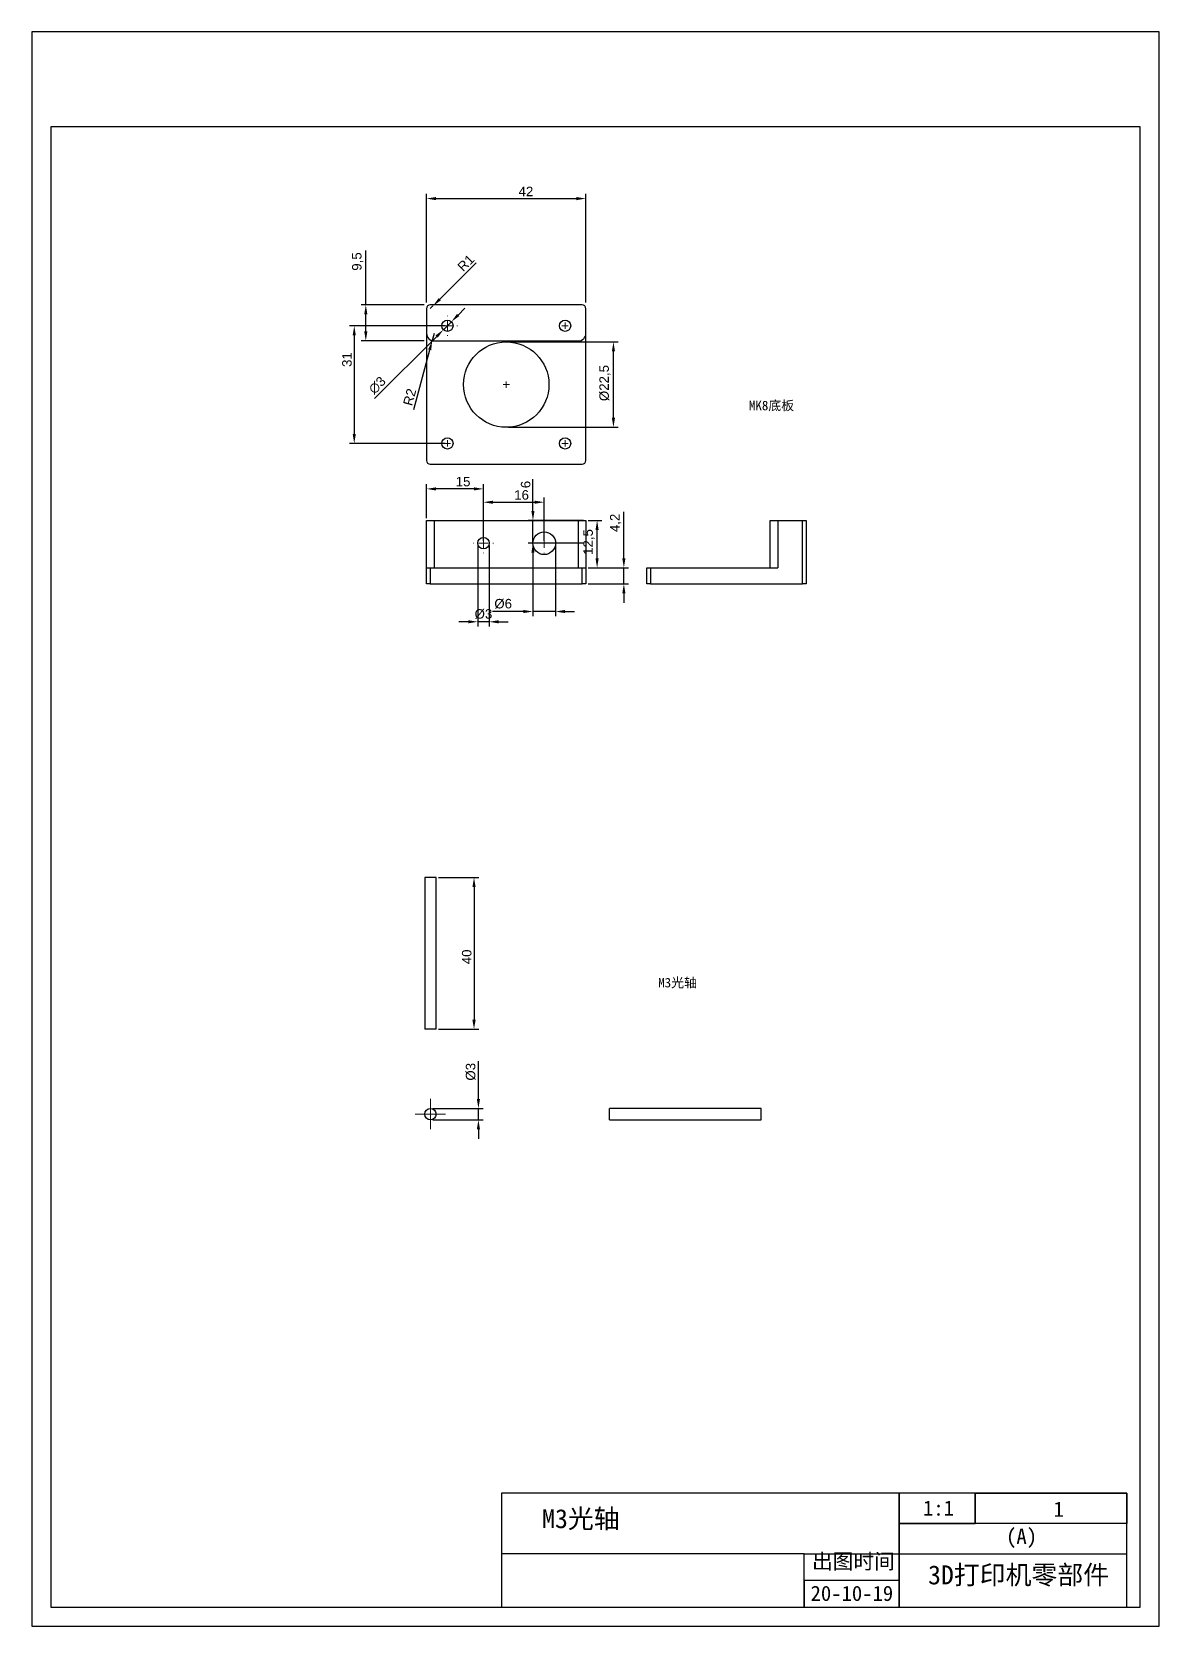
# Model space of a CAD drawing. Header units: millimetres. Extents: x -9 to 2385, y -1365 to 512.
# Drawn here: x 2087.6 to 2384.6, y 83.3 to 503.3 of the extents above; entities that cross this region are included whole.
import ezdxf

# ---------------------------------------------------------------- set-up
doc = ezdxf.new("R2010")
doc.units = ezdxf.units.MM
doc.styles.get("Standard").update_dxf_attribs({"font": 'arial.ttf'})
doc.dimstyles.new('ISO-25', dxfattribs={"dimtxt": 2.5, "dimasz": 2.5, "dimexe": 1.25, "dimexo": 0.625, "dimtad": 1, "dimtxsty": 'Standard', "dimcen": 2.5, "dimclrd": 1, "dimclre": 1, "dimclrt": 1, "dimadec": 0, "dimazin": 0, "dimtfac": 1, "dimtmove": 0, "dimatfit": 3, "dimfxl": 1, "dimtfillclr": 1, "dimarcsym": 0})

# ---------------------------------------------------------------- blocks, each defined once
blk = doc.blocks.new('*D187')
at = {"color": 1, "linetype": 'Continuous', "lineweight": -2, "transparency": 16777216}
for p, q in [((2243.6, 364.58), (2243.6, 376.87)), ((2234.23, 362.08), (2244.85, 362.08)), ((2243.6, 357.88), (2243.6, 362.08)), ((2234.23, 357.88), (2244.85, 357.88)), ((2243.6, 355.38), (2243.6, 352.88))]:
    blk.add_line(p, q, dxfattribs=at)
at = {"color": 1, "linetype": 'Continuous', "transparency": 16777216}
for points in [[(2243.19, 364.58), (2244.02, 364.58), (2243.6, 362.08)], [(2243.19, 355.38), (2244.02, 355.38), (2243.6, 357.88)]]:
    blk.add_solid(points, dxfattribs=at)
at = {"layer": 'Defpoints', "color": 0, "linetype": 'Continuous', "transparency": 16777216}
for p in [(2233.6, 362.08), (2243.6, 362.08), (2233.6, 357.88)]:
    blk.add_point(p, dxfattribs=at)
at = {"color": 1, "linetype": 'Continuous', "lineweight": 18, "transparency": 16777216, "insert": (2239.97, 373.93), "char_height": 2.5, "attachment_point": 2, "rotation": 90}
blk.add_mtext('4,2', dxfattribs=at)
blk = doc.blocks.new('*D188')
at = {"color": 1, "linetype": 'Continuous', "lineweight": -2, "transparency": 16777216}
for p, q in [((2234.23, 374.58), (2237.8, 374.58)), ((2236.55, 364.58), (2236.55, 372.08)), ((2234.23, 362.08), (2237.8, 362.08))]:
    blk.add_line(p, q, dxfattribs=at)
at = {"color": 1, "linetype": 'Continuous', "transparency": 16777216}
for points in [[(2236.13, 372.08), (2236.96, 372.08), (2236.55, 374.58)], [(2236.13, 364.58), (2236.96, 364.58), (2236.55, 362.08)]]:
    blk.add_solid(points, dxfattribs=at)
at = {"layer": 'Defpoints', "color": 0, "linetype": 'Continuous', "transparency": 16777216}
for p in [(2233.6, 374.58), (2236.55, 374.58), (2233.6, 362.08)]:
    blk.add_point(p, dxfattribs=at)
at = {"color": 1, "linetype": 'Continuous', "lineweight": 18, "transparency": 16777216, "insert": (2232.92, 368.9), "char_height": 2.5, "attachment_point": 2, "rotation": 90}
blk.add_mtext('12,5', dxfattribs=at)
blk = doc.blocks.new('*D189')
at = {"color": 1, "linetype": 'Continuous', "lineweight": -2, "transparency": 16777216}
for p, q in [((2219.65, 377.08), (2219.65, 385.49)), ((2232.98, 374.58), (2218.4, 374.58)), ((2219.65, 368.58), (2219.65, 374.58)), ((2232.98, 368.58), (2218.4, 368.58)), ((2219.65, 366.08), (2219.65, 363.58))]:
    blk.add_line(p, q, dxfattribs=at)
at = {"color": 1, "linetype": 'Continuous', "transparency": 16777216}
for points in [[(2219.23, 377.08), (2220.06, 377.08), (2219.65, 374.58)], [(2219.23, 366.08), (2220.06, 366.08), (2219.65, 368.58)]]:
    blk.add_solid(points, dxfattribs=at)
at = {"layer": 'Defpoints', "color": 0, "linetype": 'Continuous', "transparency": 16777216}
for p in [(2219.65, 374.58), (2233.6, 374.58), (2233.6, 368.58)]:
    blk.add_point(p, dxfattribs=at)
at = {"color": 1, "linetype": 'Continuous', "lineweight": 18, "transparency": 16777216, "insert": (2216.47, 384.04), "char_height": 2.5, "attachment_point": 2, "rotation": 90}
blk.add_mtext('6', dxfattribs=at)
blk = doc.blocks.new('*D190')
at = {"color": 1, "linetype": 'Continuous', "lineweight": -2, "transparency": 16777216}
for p, q in [((2219.6, 367.95), (2219.6, 349.33)), ((2225.6, 367.95), (2225.6, 349.33)), ((2217.1, 350.58), (2209, 350.58)), ((2225.6, 350.58), (2219.6, 350.58)), ((2228.1, 350.58), (2230.6, 350.58))]:
    blk.add_line(p, q, dxfattribs=at)
at = {"color": 1, "linetype": 'Continuous', "transparency": 16777216}
for points in [[(2217.1, 351), (2217.1, 350.17), (2219.6, 350.58)], [(2228.1, 351), (2228.1, 350.17), (2225.6, 350.58)]]:
    blk.add_solid(points, dxfattribs=at)
at = {"layer": 'Defpoints', "color": 0, "linetype": 'Continuous', "transparency": 16777216}
for p in [(2219.6, 368.58), (2225.6, 368.58), (2219.6, 350.58)]:
    blk.add_point(p, dxfattribs=at)
at = {"color": 1, "linetype": 'Continuous', "lineweight": 18, "transparency": 16777216, "insert": (2211.8, 353.9), "char_height": 2.5, "attachment_point": 2}
blk.add_mtext('%%c6', dxfattribs=at)
blk = doc.blocks.new('*D191')
at = {"color": 1, "linetype": 'Continuous', "lineweight": -2, "transparency": 16777216}
for p, q in [((2205.1, 367.95), (2205.1, 346.63)), ((2208.1, 367.95), (2208.1, 346.63)), ((2202.6, 347.88), (2200.1, 347.88)), ((2208.1, 347.88), (2205.1, 347.88)), ((2210.6, 347.88), (2213.1, 347.88))]:
    blk.add_line(p, q, dxfattribs=at)
at = {"color": 1, "linetype": 'Continuous', "transparency": 16777216}
for points in [[(2202.6, 348.29), (2202.6, 347.46), (2205.1, 347.88)], [(2210.6, 348.29), (2210.6, 347.46), (2208.1, 347.88)]]:
    blk.add_solid(points, dxfattribs=at)
at = {"layer": 'Defpoints', "color": 0, "linetype": 'Continuous', "transparency": 16777216}
for p in [(2205.1, 368.58), (2208.1, 368.58), (2205.1, 347.88)]:
    blk.add_point(p, dxfattribs=at)
at = {"color": 1, "linetype": 'Continuous', "lineweight": 18, "transparency": 16777216, "insert": (2206.6, 351.2), "char_height": 2.5, "attachment_point": 2}
blk.add_mtext('%%c3', dxfattribs=at)
blk = doc.blocks.new('*D192')
at = {"color": 1, "linetype": 'Continuous', "lineweight": -2, "transparency": 16777216}
for p, q in [((2191.6, 375.2), (2191.6, 384.14)), ((2204.1, 382.89), (2194.1, 382.89)), ((2206.6, 369.2), (2206.6, 384.14))]:
    blk.add_line(p, q, dxfattribs=at)
at = {"color": 1, "linetype": 'Continuous', "transparency": 16777216}
for points in [[(2194.1, 383.3), (2194.1, 382.47), (2191.6, 382.89)], [(2204.1, 383.3), (2204.1, 382.47), (2206.6, 382.89)]]:
    blk.add_solid(points, dxfattribs=at)
at = {"layer": 'Defpoints', "color": 0, "linetype": 'Continuous', "transparency": 16777216}
for p in [(2191.6, 382.89), (2191.6, 374.58), (2206.6, 368.58)]:
    blk.add_point(p, dxfattribs=at)
at = {"color": 1, "linetype": 'Continuous', "lineweight": 18, "transparency": 16777216, "insert": (2201.23, 386.06), "char_height": 2.5, "attachment_point": 2}
blk.add_mtext('15', dxfattribs=at)
blk = doc.blocks.new('*D193')
at = {"color": 1, "linetype": 'Continuous', "lineweight": -2, "transparency": 16777216}
for p, q in [((2206.6, 369.2), (2206.6, 380.63)), ((2209.1, 379.38), (2220.1, 379.38)), ((2222.6, 369.2), (2222.6, 380.63))]:
    blk.add_line(p, q, dxfattribs=at)
at = {"color": 1, "linetype": 'Continuous', "transparency": 16777216}
for points in [[(2209.1, 379.79), (2209.1, 378.96), (2206.6, 379.38)], [(2220.1, 379.79), (2220.1, 378.96), (2222.6, 379.38)]]:
    blk.add_solid(points, dxfattribs=at)
at = {"layer": 'Defpoints', "color": 0, "linetype": 'Continuous', "transparency": 16777216}
for p in [(2222.6, 379.38), (2206.6, 368.58), (2222.6, 368.58)]:
    blk.add_point(p, dxfattribs=at)
at = {"color": 1, "linetype": 'Continuous', "lineweight": 18, "transparency": 16777216, "insert": (2216.65, 382.55), "char_height": 2.5, "attachment_point": 2}
blk.add_mtext('16', dxfattribs=at)
blk = doc.blocks.new('SW_CENTERMARKSYMBOL_5')
at = {"color": 0, "linetype": 'Continuous', "lineweight": 0}
for p, q in [((-2.5, 0), (-2.625, 0)), ((0, 0), (-1.25, 0)), ((0, 2.5), (0, 2.625)), ((0, 0), (0, 1.25)), ((0, 0), (0, -1.25)), ((0, 0), (1.25, 0)), ((2.5, 0), (2.625, 0)), ((0, -2.5), (0, -2.625))]:
    blk.add_line(p, q, dxfattribs=at)
blk = doc.blocks.new('SW_CENTERMARKSYMBOL_6')
at = {"color": 0, "linetype": 'Continuous', "lineweight": 0}
for p, q in [((-2.5, 0), (-2.625, 0)), ((0, 0), (-1.25, 0)), ((0, 2.5), (0, 2.625)), ((0, 0), (0, 1.25)), ((0, 0), (0, -1.25)), ((0, 0), (1.25, 0)), ((2.5, 0), (2.625, 0)), ((0, -2.5), (0, -2.625))]:
    blk.add_line(p, q, dxfattribs=at)
blk = doc.blocks.new('*D194')
at = {"color": 1, "linetype": 'Continuous', "lineweight": -2, "transparency": 16777216}
for p, q in [((2191.6, 431.99), (2191.6, 460.62)), ((2194.1, 459.37), (2231.1, 459.37)), ((2233.6, 431.99), (2233.6, 460.62))]:
    blk.add_line(p, q, dxfattribs=at)
at = {"color": 1, "linetype": 'Continuous', "transparency": 16777216}
for points in [[(2194.1, 459.79), (2194.1, 458.95), (2191.6, 459.37)], [(2231.1, 459.79), (2231.1, 458.95), (2233.6, 459.37)]]:
    blk.add_solid(points, dxfattribs=at)
at = {"layer": 'Defpoints', "color": 0, "linetype": 'Continuous', "transparency": 16777216}
for p in [(2233.6, 459.37), (2191.6, 431.37), (2233.6, 431.37)]:
    blk.add_point(p, dxfattribs=at)
at = {"color": 1, "linetype": 'Continuous', "lineweight": 18, "transparency": 16777216, "insert": (2217.79, 462.5), "char_height": 2.5, "attachment_point": 2}
blk.add_mtext('42', dxfattribs=at)
blk = doc.blocks.new('*D195')
at = {"color": 1, "linetype": 'Continuous', "lineweight": -2, "transparency": 16777216}
for p, q in [((2196.48, 425.87), (2171.31, 425.87)), ((2172.56, 423.37), (2172.56, 397.37)), ((2196.48, 394.87), (2171.31, 394.87))]:
    blk.add_line(p, q, dxfattribs=at)
at = {"color": 1, "linetype": 'Continuous', "transparency": 16777216}
for points in [[(2172.15, 423.37), (2172.98, 423.37), (2172.56, 425.87)], [(2172.15, 397.37), (2172.98, 397.37), (2172.56, 394.87)]]:
    blk.add_solid(points, dxfattribs=at)
at = {"layer": 'Defpoints', "color": 0, "linetype": 'Continuous', "transparency": 16777216}
for p in [(2197.1, 425.87), (2172.56, 394.87), (2197.1, 394.87)]:
    blk.add_point(p, dxfattribs=at)
at = {"color": 1, "linetype": 'Continuous', "lineweight": 18, "transparency": 16777216, "insert": (2169.38, 416.96), "char_height": 2.5, "attachment_point": 2, "rotation": 90}
blk.add_mtext('31', dxfattribs=at)
blk = doc.blocks.new('*D196')
at = {"color": 1, "linetype": 'Continuous', "lineweight": -2, "transparency": 16777216}
for p, q in [((2199.93, 428.7), (2201.7, 430.47)), ((2198.16, 426.93), (2196.04, 424.81)), ((2177.94, 406.71), (2194.28, 423.04))]:
    blk.add_line(p, q, dxfattribs=at)
at = {"color": 1, "linetype": 'Continuous', "transparency": 16777216}
for points in [[(2199.64, 428.99), (2200.23, 428.4), (2198.16, 426.93)], [(2193.98, 423.34), (2194.57, 422.75), (2196.04, 424.81)]]:
    blk.add_solid(points, dxfattribs=at)
at = {"layer": 'Defpoints', "color": 0, "linetype": 'Continuous', "transparency": 16777216}
for p in [(2196.04, 424.81), (2198.16, 426.93)]:
    blk.add_point(p, dxfattribs=at)
at = {"color": 1, "linetype": 'Continuous', "lineweight": 18, "transparency": 16777216, "insert": (2176.04, 409.49), "char_height": 2.5, "attachment_point": 1, "rotation": 45}
blk.add_mtext('∅3', dxfattribs=at)
blk = doc.blocks.new('*D197')
at = {"color": 1, "linetype": 'Continuous', "lineweight": -2, "transparency": 16777216}
for p, q in [((2175.6, 431.37), (2175.6, 445.7)), ((2190.98, 431.37), (2174.35, 431.37)), ((2175.6, 424.37), (2175.6, 428.87)), ((2190.98, 421.87), (2174.35, 421.87))]:
    blk.add_line(p, q, dxfattribs=at)
at = {"color": 1, "linetype": 'Continuous', "transparency": 16777216}
for points in [[(2175.19, 428.87), (2176.02, 428.87), (2175.6, 431.37)], [(2175.19, 424.37), (2176.02, 424.37), (2175.6, 421.87)]]:
    blk.add_solid(points, dxfattribs=at)
at = {"layer": 'Defpoints', "color": 0, "linetype": 'Continuous', "transparency": 16777216}
for p in [(2191.6, 431.37), (2175.6, 421.87), (2191.6, 421.87)]:
    blk.add_point(p, dxfattribs=at)
at = {"color": 1, "linetype": 'Continuous', "lineweight": 18, "transparency": 16777216, "insert": (2171.97, 442.79), "char_height": 2.5, "attachment_point": 2, "rotation": 90}
blk.add_mtext('9,5', dxfattribs=at)
blk = doc.blocks.new('*D198')
at = {"color": 1, "linetype": 'Continuous', "lineweight": -2, "transparency": 16777216}
for p, q in [((2213.23, 421.62), (2242.1, 421.62)), ((2240.85, 401.62), (2240.85, 419.12)), ((2213.23, 399.12), (2242.1, 399.12))]:
    blk.add_line(p, q, dxfattribs=at)
at = {"color": 1, "linetype": 'Continuous', "transparency": 16777216}
for points in [[(2240.44, 419.12), (2241.27, 419.12), (2240.85, 421.62)], [(2240.44, 401.62), (2241.27, 401.62), (2240.85, 399.12)]]:
    blk.add_solid(points, dxfattribs=at)
at = {"layer": 'Defpoints', "color": 0, "linetype": 'Continuous', "transparency": 16777216}
for p in [(2212.6, 421.62), (2240.85, 421.62), (2212.6, 399.12)]:
    blk.add_point(p, dxfattribs=at)
at = {"color": 1, "linetype": 'Continuous', "lineweight": 18, "transparency": 16777216, "insert": (2237.14, 410.77), "char_height": 2.5, "attachment_point": 2, "rotation": 90}
blk.add_mtext('%%c22,5', dxfattribs=at)
blk = doc.blocks.new('*D199')
at = {"color": 1, "linetype": 'Continuous', "lineweight": -2, "transparency": 16777216}
for p, q in [((2204.69, 442.45), (2195.08, 432.84)), ((2192.6, 430.37), (2193.31, 431.08))]:
    blk.add_line(p, q, dxfattribs=at)
at = {"color": 1, "linetype": 'Continuous', "transparency": 16777216}
blk.add_solid([(2194.78, 433.14), (2195.37, 432.55), (2193.31, 431.08)], dxfattribs=at)
at = {"layer": 'Defpoints', "color": 0, "linetype": 'Continuous', "transparency": 16777216}
for p in [(2192.6, 430.37), (2193.31, 431.08)]:
    blk.add_point(p, dxfattribs=at)
at = {"color": 1, "linetype": 'Continuous', "lineweight": 18, "transparency": 16777216, "insert": (2199.52, 441.72), "char_height": 2.5, "attachment_point": 1, "rotation": 45}
blk.add_mtext('R1', dxfattribs=at)
blk = doc.blocks.new('*D200')
at = {"color": 1, "linetype": 'Continuous', "lineweight": -2, "transparency": 16777216}
for p, q in [((2193.6, 423.87), (2193.09, 421.94)), ((2188.24, 403.83), (2192.44, 419.52))]:
    blk.add_line(p, q, dxfattribs=at)
at = {"color": 1, "linetype": 'Continuous', "transparency": 16777216}
blk.add_solid([(2192.04, 419.63), (2192.84, 419.41), (2193.09, 421.94)], dxfattribs=at)
at = {"layer": 'Defpoints', "color": 0, "linetype": 'Continuous', "transparency": 16777216}
for p in [(2193.09, 421.94), (2193.6, 423.87)]:
    blk.add_point(p, dxfattribs=at)
at = {"color": 1, "linetype": 'Continuous', "lineweight": 18, "transparency": 16777216, "insert": (2185.37, 405.25), "char_height": 2.5, "attachment_point": 1, "rotation": 75}
blk.add_mtext('R2', dxfattribs=at)
blk = doc.blocks.new('SW_CENTERMARKSYMBOL_7')
at = {"color": 0, "linetype": 'Continuous', "lineweight": 0}
for p, q in [((-2.5, 0), (-2.625, 0)), ((0, 0), (-1.25, 0)), ((0, 2.5), (0, 2.625)), ((0, 0), (0, 1.25)), ((0, 0), (0, -1.25)), ((0, 0), (1.25, 0)), ((2.5, 0), (2.625, 0)), ((0, -2.5), (0, -2.625))]:
    blk.add_line(p, q, dxfattribs=at)
blk = doc.blocks.new('SW_CENTERMARKSYMBOL_8')
at = {"color": 0, "linetype": 'Continuous', "lineweight": 0}
for p, q in [((-0.5, 0), (-0.85, 0)), ((0, 0), (-0.5, 0)), ((0, 0.5), (0, 0.85)), ((0, 0), (0, 0.5)), ((0, 0), (0, -0.5)), ((0, 0), (0.5, 0)), ((0.5, 0), (0.85, 0)), ((0, -0.5), (0, -0.85))]:
    blk.add_line(p, q, dxfattribs=at)
blk = doc.blocks.new('SW_CENTERMARKSYMBOL_9')
at = {"color": 0, "linetype": 'Continuous', "lineweight": 0}
for p, q in [((-0.5, 0), (-0.85, 0)), ((0, 0), (-0.5, 0)), ((0, 0.5), (0, 0.85)), ((0, 0), (0, 0.5)), ((0, 0), (0, -0.5)), ((0, 0), (0.5, 0)), ((0.5, 0), (0.85, 0)), ((0, -0.5), (0, -0.85))]:
    blk.add_line(p, q, dxfattribs=at)
blk = doc.blocks.new('SW_CENTERMARKSYMBOL_10')
at = {"color": 0, "linetype": 'Continuous', "lineweight": 0}
for p, q in [((-0.5, 0), (-0.85, 0)), ((0, 0), (-0.5, 0)), ((0, 0.5), (0, 0.85)), ((0, 0), (0, 0.5)), ((0, 0), (0, -0.5)), ((0, 0), (0.5, 0)), ((0.5, 0), (0.85, 0)), ((0, -0.5), (0, -0.85))]:
    blk.add_line(p, q, dxfattribs=at)
blk = doc.blocks.new('SW_CENTERMARKSYMBOL_11')
at = {"color": 0, "linetype": 'Continuous', "lineweight": 0}
for p, q in [((-0.5, 0), (-0.85, 0)), ((0, 0), (-0.5, 0)), ((0, 0.5), (0, 0.85)), ((0, 0), (0, 0.5)), ((0, 0), (0, -0.5)), ((0, 0), (0.5, 0)), ((0.5, 0), (0.85, 0)), ((0, -0.5), (0, -0.85))]:
    blk.add_line(p, q, dxfattribs=at)
blk = doc.blocks.new('*D201')
at = {"color": 1, "linetype": 'Continuous', "lineweight": -2, "transparency": 16777216}
for p, q in [((2205.28, 222.17), (2205.28, 232.14)), ((2193.25, 219.67), (2206.53, 219.67)), ((2205.28, 216.67), (2205.28, 219.67)), ((2193.25, 216.67), (2206.53, 216.67)), ((2205.28, 214.17), (2205.28, 211.67))]:
    blk.add_line(p, q, dxfattribs=at)
at = {"color": 1, "linetype": 'Continuous', "transparency": 16777216}
for points in [[(2204.86, 222.17), (2205.69, 222.17), (2205.28, 219.67)], [(2204.86, 214.17), (2205.69, 214.17), (2205.28, 216.67)]]:
    blk.add_solid(points, dxfattribs=at)
at = {"layer": 'Defpoints', "color": 0, "linetype": 'Continuous', "transparency": 16777216}
for p in [(2192.62, 219.67), (2205.28, 219.67), (2192.62, 216.67)]:
    blk.add_point(p, dxfattribs=at)
at = {"color": 1, "linetype": 'Continuous', "lineweight": 18, "transparency": 16777216, "insert": (2201.96, 229.33), "char_height": 2.5, "attachment_point": 2, "rotation": 90}
blk.add_mtext('%%c3', dxfattribs=at)
blk = doc.blocks.new('SW_CENTERMARKSYMBOL_4')
at = {"color": 0, "linetype": 'Continuous', "lineweight": 0}
for p, q in [((-2.5, 0), (-4, 0)), ((0, 0), (-2.5, 0)), ((0, 2.5), (0, 4)), ((0, 0), (0, 2.5)), ((0, 0), (0, -2.5)), ((0, 0), (2.5, 0)), ((2.5, 0), (4, 0)), ((0, -2.5), (0, -4))]:
    blk.add_line(p, q, dxfattribs=at)
blk = doc.blocks.new('*D202')
at = {"color": 1, "linetype": 'Continuous', "lineweight": -2, "transparency": 16777216}
for p, q in [((2194.75, 280.52), (2205.37, 280.52)), ((2204.12, 278.02), (2204.12, 243.02)), ((2194.75, 240.52), (2205.37, 240.52))]:
    blk.add_line(p, q, dxfattribs=at)
at = {"color": 1, "linetype": 'Continuous', "transparency": 16777216}
for points in [[(2203.7, 278.02), (2204.54, 278.02), (2204.12, 280.52)], [(2203.7, 243.02), (2204.54, 243.02), (2204.12, 240.52)]]:
    blk.add_solid(points, dxfattribs=at)
at = {"layer": 'Defpoints', "color": 0, "linetype": 'Continuous', "transparency": 16777216}
for p in [(2194.12, 280.52), (2194.12, 240.52), (2204.12, 240.52)]:
    blk.add_point(p, dxfattribs=at)
at = {"color": 1, "linetype": 'Continuous', "lineweight": 18, "transparency": 16777216, "insert": (2200.94, 259.6), "char_height": 2.5, "attachment_point": 2, "rotation": 90}
blk.add_mtext('40', dxfattribs=at)

msp = doc.modelspace()

# ---------------------------------------------------------------- linework, layer by layer
at = {"color": 7, "linetype": 'Continuous', "lineweight": 25}
for p, q in [((2191.6042, 430.369), (2191.6042, 423.869)), ((2232.6042, 431.369), (2192.6042, 431.369)), ((2233.6042, 423.869), (2233.6042, 430.369)), ((2191.6042, 423.869), (2191.6042, 390.369)), ((2193.6042, 421.869), (2231.6042, 421.869)), ((2233.6042, 390.369), (2233.6042, 423.869)), ((2192.6042, 389.369), (2232.6042, 389.369)), ((2191.6042, 374.5779), (2193.6042, 374.5779)), ((2191.6042, 362.0779), (2191.6042, 374.5779)), ((2193.6042, 374.5779), (2193.6042, 362.0779)), ((2193.6042, 374.5779), (2231.6042, 374.5779)), ((2231.6042, 362.0779), (2231.6042, 374.5779)), ((2231.6042, 374.5779), (2233.6042, 374.5779)), ((2233.6042, 374.5779), (2233.6042, 362.0779)), ((2282.1336, 362.0779), (2282.1336, 374.5779)), ((2282.1336, 374.5779), (2284.1336, 374.5779)), ((2284.1336, 374.5779), (2284.1336, 362.0779)), ((2284.1336, 374.5779), (2290.6336, 374.5779)), ((2290.6336, 357.8779), (2290.6336, 374.5779)), ((2290.6336, 374.5779), (2291.6336, 374.5779)), ((2291.6336, 374.5779), (2291.6336, 357.8779)), ((2191.6042, 357.8779), (2191.6042, 362.0779)), ((2191.6042, 362.0779), (2192.6042, 362.0779)), ((2192.6042, 362.0779), (2192.6042, 357.8779)), ((2192.6042, 362.0779), (2232.6042, 362.0779)), ((2232.6042, 357.8779), (2232.6042, 362.0779)), ((2232.6042, 362.0779), (2233.6042, 362.0779)), ((2233.6042, 362.0779), (2233.6042, 357.8779)), ((2249.6336, 357.8779), (2249.6336, 362.0779)), ((2249.6336, 362.0779), (2250.6336, 362.0779)), ((2250.6336, 362.0779), (2250.6336, 357.8779)), ((2250.6336, 362.0779), (2284.1336, 362.0779)), ((2192.6042, 357.8779), (2191.6042, 357.8779)), ((2192.6042, 357.8779), (2232.6042, 357.8779)), ((2233.6042, 357.8779), (2232.6042, 357.8779)), ((2250.6336, 357.8779), (2249.6336, 357.8779)), ((2250.6336, 357.8779), (2290.6336, 357.8779)), ((2291.6336, 357.8779), (2290.6336, 357.8779)), ((2191.1212, 280.5191), (2191.1212, 240.5191)), ((2194.1212, 280.5191), (2191.1212, 280.5191)), ((2194.1212, 240.5191), (2194.1212, 280.5191)), ((2194.1212, 240.5191), (2191.1212, 240.5191)), ((2279.7831, 219.6663), (2239.7831, 219.6663)), ((2239.7831, 218.1663), (2239.7831, 219.6663)), ((2279.7831, 218.1663), (2279.7831, 219.6663)), ((2239.7831, 216.6663), (2239.7831, 218.1663)), ((2239.7831, 216.6663), (2279.7831, 216.6663)), ((2279.7831, 216.6663), (2279.7831, 218.1663))]:
    msp.add_line(p, q, dxfattribs=at)
for p, q in [((2211.3935, 118.2873, 420), (2211.3935, 88.2873, 420)), ((2236.1252, 118.2873, 420), (2211.3935, 118.2873, 420)), ((2336.1252, 118.2873, 420), (2236.1252, 118.2873, 420)), ((2316.1252, 88.2873, 420), (2316.1252, 118.2873, 420)), ((2316.1252, 118.2873, 420), (2316.1252, 110.2873, 420)), ((2336.1252, 110.2873, 420), (2336.1252, 118.2873, 420)), ((2336.1252, 110.2873, 420), (2336.1252, 118.2873, 420)), ((2336.1252, 118.2873, 420), (2376.1252, 118.2873, 420)), ((2376.1252, 118.2873, 420), (2336.1252, 118.2873, 420)), ((2336.1252, 118.2873, 420), (2336.1252, 110.2873, 420)), ((2376.1252, 88.2873, 420), (2376.1252, 118.2873, 420)), ((2376.1252, 118.2873, 420), (2376.1252, 110.2873, 420)), ((2316.1252, 110.2873, 420), (2336.1252, 110.2873, 420)), ((2336.1252, 110.2873, 420), (2316.1252, 110.2873, 420)), ((2316.1252, 110.2873, 420), (2316.1252, 88.2873, 420)), ((2376.1252, 110.2873, 420), (2336.1252, 110.2873, 420)), ((2291.1252, 102.2873, 420), (2211.3935, 102.2873, 420)), ((2291.1252, 88.2873, 420), (2291.1252, 102.2873, 420)), ((2291.1252, 102.2873, 420), (2316.1252, 102.2873, 420)), ((2316.1252, 88.2873, 420), (2316.1252, 102.2873, 420)), ((2316.1252, 102.2873, 420), (2376.1252, 102.2873, 420)), ((2316.1252, 95.2873, 420), (2291.1252, 95.2873, 420)), ((2291.1252, 95.2873, 420), (2291.1252, 88.2873, 420)), ((2236.1252, 88.2873, 420), (2251.1252, 88.2873, 420)), ((2251.1252, 88.2873, 420), (2291.1252, 88.2873, 420)), ((2291.1252, 88.2873, 420), (2316.1252, 88.2873, 420))]:
    msp.add_line(p, q)
for points in [[(2087.6252, 503.2873), (2087.6252, 83.2873), (2384.6252, 83.2873), (2384.6252, 503.2873)], [(2092.6252, 478.2873), (2092.6252, 88.2873), (2379.6252, 88.2873), (2379.6252, 478.2873)]]:
    msp.add_lwpolyline(points, close=True)
for centre, radius in [((2197.1042, 425.869), 1.5), ((2228.1042, 425.869), 1.5), ((2212.6042, 410.369), 11.25), ((2197.1042, 394.869), 1.5), ((2228.1042, 394.869), 1.5), ((2206.6042, 368.5779), 1.5), ((2222.6042, 368.5779), 3), ((2192.6212, 218.1663), 1.5)]:
    msp.add_circle(centre, radius, dxfattribs=at)
for centre, radius, start, end in [((2192.6042, 430.369), 1, 90, 180), ((2232.6042, 430.369), 1, 0, 90), ((2193.6042, 423.869), 2, 180, 270), ((2231.6042, 423.869), 2, 270, 0), ((2192.6042, 390.369), 1, 180, 270), ((2232.6042, 390.369), 1, 270, 0)]:
    msp.add_arc(centre, radius, start, end, dxfattribs=at)

# ---------------------------------------------------------------- block references
at = {"color": 7, "linetype": 'Continuous', "lineweight": 0}
for name, p in [('SW_CENTERMARKSYMBOL_7', (2197.1042, 425.869)), ('SW_CENTERMARKSYMBOL_8', (2228.1042, 425.869)), ('SW_CENTERMARKSYMBOL_11', (2212.6042, 410.369)), ('SW_CENTERMARKSYMBOL_10', (2197.1042, 394.869)), ('SW_CENTERMARKSYMBOL_9', (2228.1042, 394.869)), ('SW_CENTERMARKSYMBOL_5', (2206.6042, 368.5779)), ('SW_CENTERMARKSYMBOL_6', (2222.6042, 368.5779)), ('SW_CENTERMARKSYMBOL_4', (2192.6212, 218.1663))]:
    msp.add_blockref(name, p, dxfattribs=at)

# ---------------------------------------------------------------- texts
at = {"char_height": 2.5, "attachment_point": 1}
for s, insert in [('{\\fSimSun|b0|i0|c134|p2;MK8底板}', (2276.5566, 406.1084)), ('{\\fSimSun|b0|i0|c134|p2;M3光轴}', (2252.6492, 254.0649))]:
    msp.add_mtext_dynamic_manual_height_columns(s, width=39.865692, gutter_width=12.5, heights=[0], dxfattribs=dict(at, insert=insert))
at = {"attachment_point": 1}
for s, insert, char_height in [('{\\fSimSun|b0|i0|c134|p2;M3光轴}', (2222.0526, 114.0973, 620.1756), 5), ('{\\fSimSun|b0|i0|c134|p2;1}', (2356.7993, 116.0833, 420), 4), ('{\\fSimSun|b0|i0|c134|p2;(A)}', (2344.3004, 108.9521, 420), 4), ('{\\fSimSun|b0|i0|c134|p2;出图时间}', (2293.1629, 102.3429, 1260), 4), ('{\\fSimSun|b0|i0|c0|p2;3D\\fSimSun|b0|i0|c134|p2;打印机零部件}', (2323.7338, 99.2842), 5), ('{\\fSimSun|b0|i0|c134|p2;20-10-19}', (2292.79, 93.9226), 4)]:
    msp.add_mtext(s, dxfattribs=dict(at, insert=insert, char_height=char_height))
at = {"insert": (2322.4182, 116.384, 420), "char_height": 4, "width": 9.189944, "attachment_point": 1}
msp.add_mtext('{\\fSimSun|b0|i0|c134|p2;1:1}', dxfattribs=at)

# ---------------------------------------------------------------- dimensions: what is measured, and where the dimension line sits
at = {"color": 7, "linetype": 'Continuous', "lineweight": 18}
for base, p1, p2, picture, middle in [((2233.6042, 459.369), (2191.6042, 431.369), (2233.6042, 431.369), '*D194', (2217.7903, 459.369)), ((2191.6042, 382.8866), (2206.6042, 368.5779), (2191.6042, 374.5779), '*D192', (2201.2257, 382.8866)), ((2222.6042, 379.3761), (2206.6042, 368.5779), (2222.6042, 368.5779), '*D193', (2216.6503, 379.3761))]:
    dim = msp.add_linear_dim(base=base, p1=p1, p2=p2, dimstyle='ISO-25', dxfattribs=at)
    dim.commit()
    dim.dimension.update_dxf_attribs({"geometry": picture, "text_midpoint": middle, "dimtype": 160})
for base, p1, p2, picture, middle in [((2175.6042, 421.869), (2191.6042, 431.369), (2191.6042, 421.869), '*D197', (2175.6042, 442.7855)), ((2172.5631, 394.869), (2197.1042, 425.869), (2197.1042, 394.869), '*D195', (2172.5631, 416.9611)), ((2219.6455, 374.5779), (2233.6042, 368.5779), (2233.6042, 374.5779), '*D189', (2219.6455, 384.0386)), ((2236.5467, 374.5779), (2233.6042, 362.0779), (2233.6042, 374.5779), '*D188', (2236.5467, 368.9039)), ((2243.6042, 362.0779), (2233.6042, 357.8779), (2233.6042, 362.0779), '*D187', (2243.6042, 373.9319)), ((2204.1212, 240.5191), (2194.1212, 280.5191), (2194.1212, 240.5191), '*D202', (2204.1212, 259.5975))]:
    dim = msp.add_linear_dim(base=base, p1=p1, p2=p2, angle=90, dimstyle='ISO-25', dxfattribs=at)
    dim.commit()
    dim.dimension.update_dxf_attribs({"geometry": picture, "text_midpoint": middle, "dimtype": 160})
for center, mpoint, picture, middle in [((2192.6042, 430.369), (2193.3113, 431.0761), '*D199', (2202.9919, 440.7566)), ((2193.6042, 423.869), (2193.0866, 421.9371), '*D200', (2188.9155, 406.3702))]:
    dim = msp.add_radius_dim(center=center, mpoint=mpoint, dimstyle='ISO-25', dxfattribs=at)
    dim.commit()
    dim.dimension.update_dxf_attribs({"geometry": picture, "text_midpoint": middle, "dimtype": 164})
dim = msp.add_diameter_dim_2p(p1=(2198.1649, 426.9296), p2=(2196.0436, 424.8083), dimstyle='ISO-25', dxfattribs=at)
dim.commit()
dim.dimension.update_dxf_attribs({"geometry": '*D196', "text_midpoint": (2179.9245, 408.6893), "dimtype": 163})
for base, p1, p2, picture, middle in [((2240.8547, 421.619), (2212.6042, 399.119), (2212.6042, 421.619), '*D198', (2240.8547, 410.7729)), ((2205.2774, 219.6663), (2192.6212, 216.6663), (2192.6212, 219.6663), '*D201', (2205.2774, 229.3328))]:
    dim = msp.add_linear_dim(base=base, p1=p1, p2=p2, angle=90, text='%%c<>', dimstyle='ISO-25', dxfattribs=at)
    dim.commit()
    dim.dimension.update_dxf_attribs({"geometry": picture, "text_midpoint": middle, "dimtype": 160})
for base, p1, p2, picture, middle in [((2205.1042, 347.8779), (2208.1042, 368.5779), (2205.1042, 368.5779), '*D191', (2206.6042, 347.8779)), ((2219.6042, 350.5827), (2225.6042, 368.5779), (2219.6042, 368.5779), '*D190', (2211.8007, 350.5827))]:
    dim = msp.add_linear_dim(base=base, p1=p1, p2=p2, text='%%c<>', dimstyle='ISO-25', dxfattribs=at)
    dim.commit()
    dim.dimension.update_dxf_attribs({"geometry": picture, "text_midpoint": middle, "dimtype": 160})

doc.saveas('drawing.dxf')
